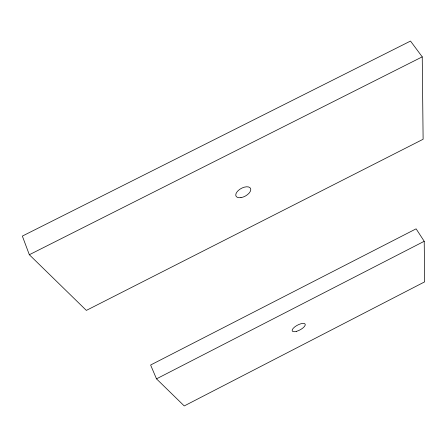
<?xml version="1.0" encoding="UTF-8"?>
<svg xmlns="http://www.w3.org/2000/svg" width="447" height="447" viewBox="0 0 447 447"><rect width="100%" height="100%" fill="white"/><g stroke="black" fill="none" stroke-linecap="round" stroke-linejoin="round"><path stroke-width="0.67" d="M156.5 378.855L424.214 241.285L416.118 228.825L150.617 365.015L156.5 378.855L184.242 405.937L424.65 281.861L424.214 241.285M29.334 254.734L422.236 56.858L410.508 41.063L22.35 236.083L29.334 254.734L86.36 310.402L423.119 139.257L422.236 56.858M296.294 331.406A7.32 2.699 -28 0 0 305.212 324.22A7.32 2.699 -28 0 0 294.601 327.02A7.32 2.699 -28 0 0 296.294 331.406M240.983 197.619A8.242 4.341 -28.6 0 0 250.622 188.567A8.242 4.341 -28.6 0 0 238.19 190.601A8.242 4.341 -28.6 0 0 240.983 197.619"/></g></svg>
